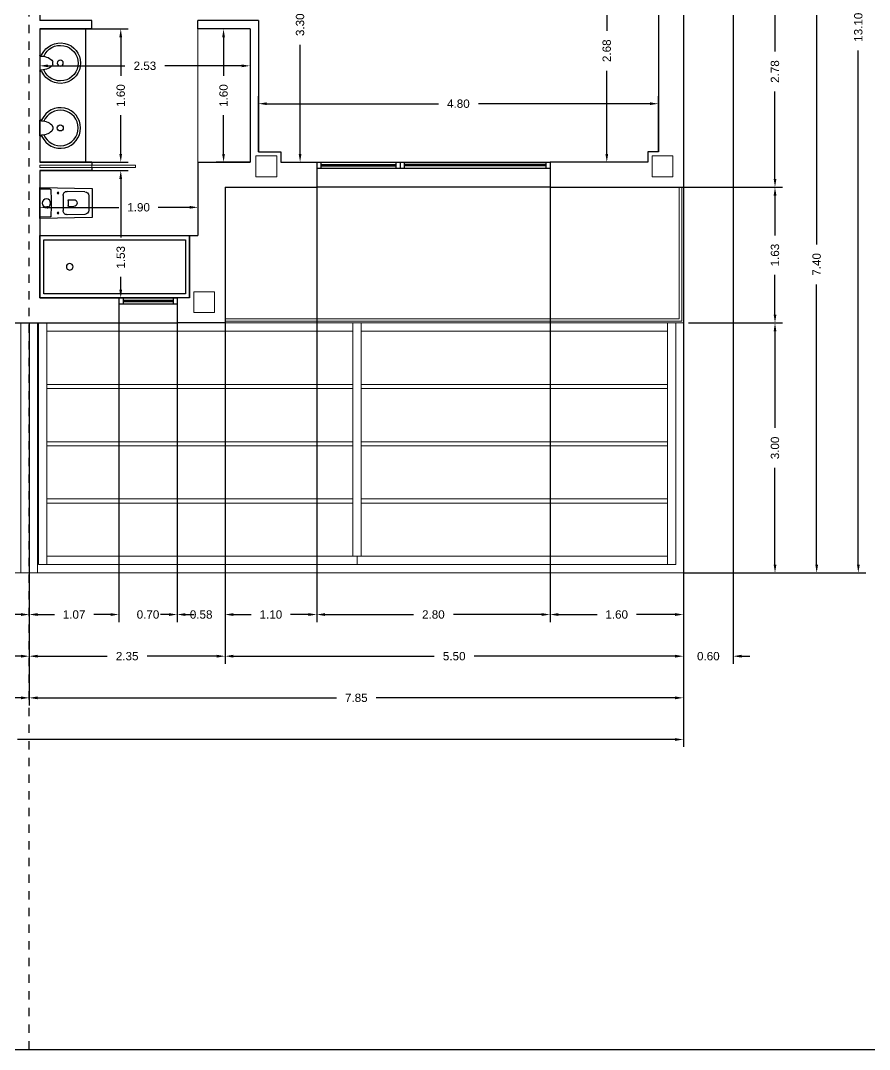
# Model space of a CAD drawing. Header units: millimetres. Extents: x 441156 to 441653, y 4514887 to 4515266.
# Drawn here: x 441342.23 to 441352.42, y 4515196.28 to 4515208.63 of the extents above; entities that cross this region are included whole.
import ezdxf

# ---------------------------------------------------------------- set-up
doc = ezdxf.new("R2010")
doc.units = ezdxf.units.MM
doc.linetypes.add('CONTINUA', pattern=[0])
doc.linetypes.add('RAYITAS', pattern=[0.375, 0.25, -0.125])
doc.layers.add('01_cartela', color=6, linetype='Continuous', plot=False)
for name, color, linetype in [('01_cotas', 254, 'Continuous'), ('01_muros', 1, 'Continuous'), ('01_proyección', 4, 'RAYITAS'), ('01_sanitarios', 250, 'Continuous'), ('01_tabiques', 3, 'Continuous'), ('01_ventanas', 2, 'Continuous')]:
    doc.layers.add(name, color=color, linetype=linetype)
for name, color, linetype, lineweight in [('01_muebles_B', 254, 'Continuous', 5), ('01_pilares baja', 5, 'Continuous', 20), ('01_varios', 4, 'Continuous', 0)]:
    doc.layers.add(name, color=color, linetype=linetype, lineweight=lineweight)
doc.styles.add('Estilo1', font='swissel.ttf')
doc.styles.add('ROMANS', font='romans')
doc.dimstyles.new('DECIMAL-50', dxfattribs={"dimtxt": 0.08, "dimasz": 0.15, "dimexe": 0.09, "dimexo": 0, "dimgap": 0.09, "dimtad": 0, "dimzin": 0, "dimdsep": 46, "dimtxsty": 'ROMANS', "dimcen": 0.09, "dimclrt": 6, "dimadec": 0, "dimazin": 0, "dimtfac": 1.38, "dimtix": 1, "dimtofl": 0, "dimtmove": 2, "dimatfit": 3, "dimldrblk": 'OBLIQUE', "dimfxl": 1, "dimtolj": 1, "dimtzin": 0, "dimarcsym": 0})

# ---------------------------------------------------------------- blocks, each defined once
blk = doc.blocks.new('*D124')
at = {"layer": '01_cotas', "color": 0, "linetype": 'CONTINUA', "lineweight": -2, "transparency": 16777216}
for p, q in [((441350.182, 4515209.403), (441351.372, 4515209.403)), ((441350.182, 4515206.628), (441351.372, 4515206.628))]:
    blk.add_line(p, q, dxfattribs=at)
at = {"layer": '01_cotas', "color": 0, "lineweight": -2, "transparency": 16777216}
for p, q in [((441351.282, 4515209.303), (441351.282, 4515208.256)), ((441351.282, 4515206.728), (441351.282, 4515207.775))]:
    blk.add_line(p, q, dxfattribs=at)
at = {"layer": '01_cotas', "color": 0, "transparency": 16777216}
for points in [[(441351.266, 4515209.303), (441351.299, 4515209.303), (441351.282, 4515209.403)], [(441351.266, 4515206.728), (441351.299, 4515206.728), (441351.282, 4515206.628)]]:
    blk.add_solid(points, dxfattribs=at)
at = {"layer": '01_cotas', "color": 7, "transparency": 16777216, "insert": (441351.282, 4515208.016), "char_height": 0.1, "attachment_point": 5, "rotation": 90, "style": 'Estilo1'}
blk.add_mtext('\\A1;2.78', dxfattribs=at)
blk = doc.blocks.new('*D127')
at = {"layer": '01_cotas', "color": 0, "linetype": 'CONTINUA', "lineweight": -2, "transparency": 16777216}
for p, q in [((441350.245, 4515206.628), (441351.372, 4515206.628)), ((441350.245, 4515204.998), (441351.372, 4515204.998))]:
    blk.add_line(p, q, dxfattribs=at)
at = {"layer": '01_cotas', "color": 0, "lineweight": -2, "transparency": 16777216}
for p, q in [((441351.282, 4515206.528), (441351.282, 4515206.049)), ((441351.282, 4515205.098), (441351.282, 4515205.577))]:
    blk.add_line(p, q, dxfattribs=at)
at = {"layer": '01_cotas', "color": 0, "transparency": 16777216}
for points in [[(441351.266, 4515206.528), (441351.299, 4515206.528), (441351.282, 4515206.628)], [(441351.266, 4515205.098), (441351.299, 4515205.098), (441351.282, 4515204.998)]]:
    blk.add_solid(points, dxfattribs=at)
at = {"layer": '01_cotas', "color": 7, "transparency": 16777216, "insert": (441351.282, 4515205.813), "char_height": 0.1, "attachment_point": 5, "rotation": 90, "style": 'Estilo1'}
blk.add_mtext('\\A1;1.63', dxfattribs=at)
blk = doc.blocks.new('*D128')
at = {"layer": '01_cotas', "color": 0, "linetype": 'CONTINUA', "lineweight": -2, "transparency": 16777216}
for p, q in [((441350.307, 4515204.998), (441351.372, 4515204.998)), ((441350.307, 4515201.998), (441351.372, 4515201.998))]:
    blk.add_line(p, q, dxfattribs=at)
at = {"layer": '01_cotas', "color": 0, "lineweight": -2, "transparency": 16777216}
for p, q in [((441351.282, 4515204.898), (441351.282, 4515203.738)), ((441351.282, 4515202.098), (441351.282, 4515203.258))]:
    blk.add_line(p, q, dxfattribs=at)
at = {"layer": '01_cotas', "color": 0, "transparency": 16777216}
for points in [[(441351.266, 4515204.898), (441351.299, 4515204.898), (441351.282, 4515204.998)], [(441351.266, 4515202.098), (441351.299, 4515202.098), (441351.282, 4515201.998)]]:
    blk.add_solid(points, dxfattribs=at)
at = {"layer": '01_cotas', "color": 7, "transparency": 16777216, "insert": (441351.282, 4515203.498), "char_height": 0.1, "attachment_point": 5, "rotation": 90, "style": 'Estilo1'}
blk.add_mtext('\\A1;3.00', dxfattribs=at)
blk = doc.blocks.new('*D130')
at = {"layer": '01_cotas', "color": 0, "linetype": 'CONTINUA', "lineweight": -2, "transparency": 16777216}
for p, q in [((441350.182, 4515209.403), (441351.872, 4515209.403)), ((441350.182, 4515201.998), (441351.872, 4515201.998))]:
    blk.add_line(p, q, dxfattribs=at)
at = {"layer": '01_cotas', "color": 0, "lineweight": -2, "transparency": 16777216}
for p, q in [((441351.782, 4515209.303), (441351.782, 4515205.94)), ((441351.782, 4515202.098), (441351.782, 4515205.461))]:
    blk.add_line(p, q, dxfattribs=at)
at = {"layer": '01_cotas', "color": 0, "transparency": 16777216}
for points in [[(441351.766, 4515209.303), (441351.799, 4515209.303), (441351.782, 4515209.403)], [(441351.766, 4515202.098), (441351.799, 4515202.098), (441351.782, 4515201.998)]]:
    blk.add_solid(points, dxfattribs=at)
at = {"layer": '01_cotas', "color": 7, "transparency": 16777216, "insert": (441351.782, 4515205.701), "char_height": 0.1, "attachment_point": 5, "rotation": 90, "style": 'Estilo1'}
blk.add_mtext('\\A1;7.40', dxfattribs=at)
blk = doc.blocks.new('*D131')
at = {"layer": '01_cotas', "color": 0, "linetype": 'CONTINUA', "lineweight": -2, "transparency": 16777216}
for p, q in [((441350.782, 4515215.098), (441352.372, 4515215.098)), ((441350.782, 4515201.998), (441352.372, 4515201.998))]:
    blk.add_line(p, q, dxfattribs=at)
at = {"layer": '01_cotas', "color": 0, "lineweight": -2, "transparency": 16777216}
for p, q in [((441352.282, 4515214.998), (441352.282, 4515208.829)), ((441352.282, 4515202.098), (441352.282, 4515208.267))]:
    blk.add_line(p, q, dxfattribs=at)
at = {"layer": '01_cotas', "color": 0, "transparency": 16777216}
for points in [[(441352.266, 4515214.998), (441352.299, 4515214.998), (441352.282, 4515215.098)], [(441352.266, 4515202.098), (441352.299, 4515202.098), (441352.282, 4515201.998)]]:
    blk.add_solid(points, dxfattribs=at)
at = {"layer": '01_cotas', "color": 7, "transparency": 16777216, "insert": (441352.282, 4515208.548), "char_height": 0.1, "attachment_point": 5, "rotation": 90, "style": 'Estilo1'}
blk.add_mtext('\\A1;13.10', dxfattribs=at)
blk = doc.blocks.new('*D136')
at = {"layer": '01_cotas', "color": 0, "linetype": 'CONTINUA', "lineweight": -2, "transparency": 16777216}
for p, q in [((441339.982, 4515204.998), (441339.982, 4515200.908)), ((441342.332, 4515204.998), (441342.332, 4515200.908))]:
    blk.add_line(p, q, dxfattribs=at)
at = {"layer": '01_cotas', "color": 0, "lineweight": -2, "transparency": 16777216}
for p, q in [((441340.082, 4515200.998), (441340.917, 4515200.998)), ((441342.232, 4515200.998), (441341.398, 4515200.998))]:
    blk.add_line(p, q, dxfattribs=at)
at = {"layer": '01_cotas', "color": 0, "transparency": 16777216}
for points in [[(441340.082, 4515201.015), (441340.082, 4515200.981), (441339.982, 4515200.998)], [(441342.232, 4515201.015), (441342.232, 4515200.981), (441342.332, 4515200.998)]]:
    blk.add_solid(points, dxfattribs=at)
at = {"layer": '01_cotas', "color": 7, "transparency": 16777216, "insert": (441341.157, 4515200.998), "char_height": 0.1, "attachment_point": 5, "style": 'Estilo1'}
blk.add_mtext('\\A1;2.35', dxfattribs=at)
blk = doc.blocks.new('*D137')
at = {"layer": '01_cotas', "color": 0, "linetype": 'CONTINUA', "lineweight": -2, "transparency": 16777216}
for p, q in [((441342.332, 4515204.998), (441342.332, 4515200.908)), ((441344.682, 4515204.998), (441344.682, 4515200.908))]:
    blk.add_line(p, q, dxfattribs=at)
at = {"layer": '01_cotas', "color": 0, "lineweight": -2, "transparency": 16777216}
for p, q in [((441342.432, 4515200.998), (441343.267, 4515200.998)), ((441344.582, 4515200.998), (441343.748, 4515200.998))]:
    blk.add_line(p, q, dxfattribs=at)
at = {"layer": '01_cotas', "color": 0, "transparency": 16777216}
for points in [[(441342.432, 4515201.015), (441342.432, 4515200.981), (441342.332, 4515200.998)], [(441344.582, 4515201.015), (441344.582, 4515200.981), (441344.682, 4515200.998)]]:
    blk.add_solid(points, dxfattribs=at)
at = {"layer": '01_cotas', "color": 7, "transparency": 16777216, "insert": (441343.507, 4515200.998), "char_height": 0.1, "attachment_point": 5, "style": 'Estilo1'}
blk.add_mtext('\\A1;2.35', dxfattribs=at)
blk = doc.blocks.new('*D138')
at = {"layer": '01_cotas', "color": 0, "linetype": 'CONTINUA', "lineweight": -2, "transparency": 16777216}
for p, q in [((441344.682, 4515205.018), (441344.682, 4515200.908)), ((441350.182, 4515204.998), (441350.182, 4515200.908))]:
    blk.add_line(p, q, dxfattribs=at)
at = {"layer": '01_cotas', "color": 0, "lineweight": -2, "transparency": 16777216}
for p, q in [((441344.782, 4515200.998), (441347.192, 4515200.998)), ((441350.082, 4515200.998), (441347.673, 4515200.998))]:
    blk.add_line(p, q, dxfattribs=at)
at = {"layer": '01_cotas', "color": 0, "transparency": 16777216}
for points in [[(441344.782, 4515201.015), (441344.782, 4515200.981), (441344.682, 4515200.998)], [(441350.082, 4515201.015), (441350.082, 4515200.981), (441350.182, 4515200.998)]]:
    blk.add_solid(points, dxfattribs=at)
at = {"layer": '01_cotas', "color": 7, "transparency": 16777216, "insert": (441347.432, 4515200.998), "char_height": 0.1, "attachment_point": 5, "style": 'Estilo1'}
blk.add_mtext('\\A1;5.50', dxfattribs=at)
blk = doc.blocks.new('*D139')
at = {"layer": '01_cotas', "color": 0, "linetype": 'CONTINUA', "lineweight": -2, "transparency": 16777216}
for p, q in [((441334.482, 4515201.998), (441334.482, 4515200.408)), ((441342.332, 4515201.998), (441342.332, 4515200.408))]:
    blk.add_line(p, q, dxfattribs=at)
at = {"layer": '01_cotas', "color": 0, "lineweight": -2, "transparency": 16777216}
for p, q in [((441334.582, 4515200.498), (441338.168, 4515200.498)), ((441342.232, 4515200.498), (441338.647, 4515200.498))]:
    blk.add_line(p, q, dxfattribs=at)
at = {"layer": '01_cotas', "color": 0, "transparency": 16777216}
for points in [[(441334.582, 4515200.515), (441334.582, 4515200.481), (441334.482, 4515200.498)], [(441342.232, 4515200.515), (441342.232, 4515200.481), (441342.332, 4515200.498)]]:
    blk.add_solid(points, dxfattribs=at)
at = {"layer": '01_cotas', "color": 7, "transparency": 16777216, "insert": (441338.407, 4515200.498), "char_height": 0.1, "attachment_point": 5, "style": 'Estilo1'}
blk.add_mtext('\\A1;7.85', dxfattribs=at)
blk = doc.blocks.new('*D140')
at = {"layer": '01_cotas', "color": 0, "linetype": 'CONTINUA', "lineweight": -2, "transparency": 16777216}
for p, q in [((441342.332, 4515201.936), (441342.332, 4515200.408)), ((441350.182, 4515201.936), (441350.182, 4515200.408))]:
    blk.add_line(p, q, dxfattribs=at)
at = {"layer": '01_cotas', "color": 0, "lineweight": -2, "transparency": 16777216}
for p, q in [((441342.432, 4515200.498), (441346.018, 4515200.498)), ((441350.082, 4515200.498), (441346.497, 4515200.498))]:
    blk.add_line(p, q, dxfattribs=at)
at = {"layer": '01_cotas', "color": 0, "transparency": 16777216}
for points in [[(441342.432, 4515200.515), (441342.432, 4515200.481), (441342.332, 4515200.498)], [(441350.082, 4515200.515), (441350.082, 4515200.481), (441350.182, 4515200.498)]]:
    blk.add_solid(points, dxfattribs=at)
at = {"layer": '01_cotas', "color": 7, "transparency": 16777216, "insert": (441346.257, 4515200.498), "char_height": 0.1, "attachment_point": 5, "style": 'Estilo1'}
blk.add_mtext('\\A1;7.85', dxfattribs=at)
blk = doc.blocks.new('*D141')
at = {"layer": '01_cotas', "color": 0, "linetype": 'CONTINUA', "lineweight": -2, "transparency": 16777216}
for p, q in [((441334.482, 4515200.498), (441334.482, 4515199.908)), ((441350.182, 4515200.498), (441350.182, 4515199.908))]:
    blk.add_line(p, q, dxfattribs=at)
at = {"layer": '01_cotas', "color": 0, "lineweight": -2, "transparency": 16777216}
for p, q in [((441334.582, 4515199.998), (441341.628, 4515199.998)), ((441350.082, 4515199.998), (441342.19, 4515199.998))]:
    blk.add_line(p, q, dxfattribs=at)
at = {"layer": '01_cotas', "color": 0, "transparency": 16777216}
for points in [[(441334.582, 4515200.015), (441334.582, 4515199.981), (441334.482, 4515199.998)], [(441350.082, 4515200.015), (441350.082, 4515199.981), (441350.182, 4515199.998)]]:
    blk.add_solid(points, dxfattribs=at)
at = {"layer": '01_cotas', "color": 7, "transparency": 16777216, "insert": (441341.909, 4515199.998), "char_height": 0.1, "attachment_point": 5, "style": 'Estilo1'}
blk.add_mtext('\\A1;15.70', dxfattribs=at)
blk = doc.blocks.new('*D143')
at = {"layer": '01_cotas', "color": 0, "linetype": 'CONTINUA', "lineweight": -2, "transparency": 16777216}
for p, q in [((441341.257, 4515204.998), (441341.257, 4515201.408)), ((441342.332, 4515204.998), (441342.332, 4515201.408))]:
    blk.add_line(p, q, dxfattribs=at)
at = {"layer": '01_cotas', "color": 0, "lineweight": -2, "transparency": 16777216}
for p, q in [((441341.357, 4515201.498), (441341.56, 4515201.498)), ((441342.232, 4515201.498), (441342.03, 4515201.498))]:
    blk.add_line(p, q, dxfattribs=at)
at = {"layer": '01_cotas', "color": 0, "transparency": 16777216}
for points in [[(441341.357, 4515201.515), (441341.357, 4515201.481), (441341.257, 4515201.498)], [(441342.232, 4515201.515), (441342.232, 4515201.481), (441342.332, 4515201.498)]]:
    blk.add_solid(points, dxfattribs=at)
at = {"layer": '01_cotas', "color": 7, "transparency": 16777216, "insert": (441341.795, 4515201.498), "char_height": 0.1, "attachment_point": 5, "style": 'Estilo1'}
blk.add_mtext('\\A1;1.07', dxfattribs=at)
blk = doc.blocks.new('*D145')
at = {"layer": '01_cotas', "color": 0, "linetype": 'CONTINUA', "lineweight": -2, "transparency": 16777216}
for p, q in [((441348.582, 4515206.628), (441348.582, 4515201.408)), ((441350.182, 4515206.628), (441350.182, 4515201.408))]:
    blk.add_line(p, q, dxfattribs=at)
at = {"layer": '01_cotas', "color": 0, "lineweight": -2, "transparency": 16777216}
for p, q in [((441348.682, 4515201.498), (441349.146, 4515201.498)), ((441350.082, 4515201.498), (441349.619, 4515201.498))]:
    blk.add_line(p, q, dxfattribs=at)
at = {"layer": '01_cotas', "color": 0, "transparency": 16777216}
for points in [[(441348.682, 4515201.515), (441348.682, 4515201.481), (441348.582, 4515201.498)], [(441350.082, 4515201.515), (441350.082, 4515201.481), (441350.182, 4515201.498)]]:
    blk.add_solid(points, dxfattribs=at)
at = {"layer": '01_cotas', "color": 7, "transparency": 16777216, "insert": (441349.382, 4515201.498), "char_height": 0.1, "attachment_point": 5, "style": 'Estilo1'}
blk.add_mtext('\\A1;1.60', dxfattribs=at)
blk = doc.blocks.new('*D146')
at = {"layer": '01_cotas', "color": 0, "linetype": 'CONTINUA', "lineweight": -2, "transparency": 16777216}
for p, q in [((441344.682, 4515206.628), (441344.682, 4515201.408)), ((441345.782, 4515206.628), (441345.782, 4515201.408))]:
    blk.add_line(p, q, dxfattribs=at)
at = {"layer": '01_cotas', "color": 0, "lineweight": -2, "transparency": 16777216}
for p, q in [((441344.782, 4515201.498), (441344.996, 4515201.498)), ((441345.682, 4515201.498), (441345.469, 4515201.498))]:
    blk.add_line(p, q, dxfattribs=at)
at = {"layer": '01_cotas', "color": 0, "transparency": 16777216}
for points in [[(441344.782, 4515201.515), (441344.782, 4515201.481), (441344.682, 4515201.498)], [(441345.682, 4515201.515), (441345.682, 4515201.481), (441345.782, 4515201.498)]]:
    blk.add_solid(points, dxfattribs=at)
at = {"layer": '01_cotas', "color": 7, "transparency": 16777216, "insert": (441345.232, 4515201.498), "char_height": 0.1, "attachment_point": 5, "style": 'Estilo1'}
blk.add_mtext('\\A1;1.10', dxfattribs=at)
blk = doc.blocks.new('*D147')
at = {"layer": '01_cotas', "color": 0, "linetype": 'CONTINUA', "lineweight": -2, "transparency": 16777216}
for p, q in [((441344.107, 4515204.998), (441344.107, 4515201.408)), ((441344.682, 4515204.998), (441344.682, 4515201.408))]:
    blk.add_line(p, q, dxfattribs=at)
at = {"layer": '01_cotas', "color": 0, "lineweight": -2, "transparency": 16777216}
for p, q in [((441344.007, 4515201.498), (441343.907, 4515201.498)), ((441344.782, 4515201.498), (441344.882, 4515201.498))]:
    blk.add_line(p, q, dxfattribs=at)
at = {"layer": '01_cotas', "color": 0, "transparency": 16777216}
for points in [[(441344.007, 4515201.515), (441344.007, 4515201.481), (441344.107, 4515201.498)], [(441344.782, 4515201.515), (441344.782, 4515201.481), (441344.682, 4515201.498)]]:
    blk.add_solid(points, dxfattribs=at)
at = {"layer": '01_cotas', "color": 7, "transparency": 16777216, "insert": (441344.395, 4515201.498), "char_height": 0.1, "attachment_point": 5, "style": 'Estilo1'}
blk.add_mtext('\\A1;0.58', dxfattribs=at)
blk = doc.blocks.new('*D144')
at = {"layer": '01_cotas', "color": 0, "linetype": 'CONTINUA', "lineweight": -2, "transparency": 16777216}
for p, q in [((441344.682, 4515206.628), (441344.682, 4515200.908)), ((441350.182, 4515206.628), (441350.182, 4515200.908))]:
    blk.add_line(p, q, dxfattribs=at)
at = {"layer": '01_cotas', "color": 0, "lineweight": -2, "transparency": 16777216}
for p, q in [((441344.782, 4515200.998), (441347.192, 4515200.998)), ((441350.082, 4515200.998), (441347.673, 4515200.998))]:
    blk.add_line(p, q, dxfattribs=at)
at = {"layer": '01_cotas', "color": 0, "transparency": 16777216}
for points in [[(441344.782, 4515201.015), (441344.782, 4515200.981), (441344.682, 4515200.998)], [(441350.082, 4515201.015), (441350.082, 4515200.981), (441350.182, 4515200.998)]]:
    blk.add_solid(points, dxfattribs=at)
at = {"layer": '01_cotas', "color": 7, "transparency": 16777216, "insert": (441347.432, 4515200.998), "char_height": 0.1, "attachment_point": 5, "style": 'Estilo1'}
blk.add_mtext('\\A1;5.50', dxfattribs=at)
blk = doc.blocks.new('*D148')
at = {"layer": '01_cotas', "color": 0, "linetype": 'CONTINUA', "lineweight": -2, "transparency": 16777216}
for p, q in [((441342.332, 4515204.998), (441342.332, 4515200.908)), ((441344.682, 4515204.998), (441344.682, 4515200.908))]:
    blk.add_line(p, q, dxfattribs=at)
at = {"layer": '01_cotas', "color": 0, "lineweight": -2, "transparency": 16777216}
for p, q in [((441342.432, 4515200.998), (441343.267, 4515200.998)), ((441344.582, 4515200.998), (441343.748, 4515200.998))]:
    blk.add_line(p, q, dxfattribs=at)
at = {"layer": '01_cotas', "color": 0, "transparency": 16777216}
for points in [[(441342.432, 4515201.015), (441342.432, 4515200.981), (441342.332, 4515200.998)], [(441344.582, 4515201.015), (441344.582, 4515200.981), (441344.682, 4515200.998)]]:
    blk.add_solid(points, dxfattribs=at)
at = {"layer": '01_cotas', "color": 7, "transparency": 16777216, "insert": (441343.507, 4515200.998), "char_height": 0.1, "attachment_point": 5, "style": 'Estilo1'}
blk.add_mtext('\\A1;2.35', dxfattribs=at)
blk = doc.blocks.new('*D149')
at = {"layer": '01_cotas', "color": 0, "linetype": 'CONTINUA', "lineweight": -2, "transparency": 16777216}
for p, q in [((441343.407, 4515204.998), (441343.407, 4515201.408)), ((441344.107, 4515204.998), (441344.107, 4515201.408))]:
    blk.add_line(p, q, dxfattribs=at)
at = {"layer": '01_cotas', "color": 0, "lineweight": -2, "transparency": 16777216}
for p, q in [((441343.307, 4515201.498), (441343.207, 4515201.498)), ((441344.207, 4515201.498), (441344.307, 4515201.498))]:
    blk.add_line(p, q, dxfattribs=at)
at = {"layer": '01_cotas', "color": 0, "transparency": 16777216}
for points in [[(441343.307, 4515201.515), (441343.307, 4515201.481), (441343.407, 4515201.498)], [(441344.207, 4515201.515), (441344.207, 4515201.481), (441344.107, 4515201.498)]]:
    blk.add_solid(points, dxfattribs=at)
at = {"layer": '01_cotas', "color": 7, "transparency": 16777216, "insert": (441343.757, 4515201.498), "char_height": 0.1, "attachment_point": 5, "style": 'Estilo1'}
blk.add_mtext('\\A1;0.70', dxfattribs=at)
blk = doc.blocks.new('*D150')
at = {"layer": '01_cotas', "color": 0, "linetype": 'CONTINUA', "lineweight": -2, "transparency": 16777216}
for p, q in [((441342.332, 4515204.998), (441342.332, 4515201.408)), ((441343.407, 4515204.998), (441343.407, 4515201.408))]:
    blk.add_line(p, q, dxfattribs=at)
at = {"layer": '01_cotas', "color": 0, "lineweight": -2, "transparency": 16777216}
for p, q in [((441342.432, 4515201.498), (441342.635, 4515201.498)), ((441343.307, 4515201.498), (441343.105, 4515201.498))]:
    blk.add_line(p, q, dxfattribs=at)
at = {"layer": '01_cotas', "color": 0, "transparency": 16777216}
for points in [[(441342.432, 4515201.515), (441342.432, 4515201.481), (441342.332, 4515201.498)], [(441343.307, 4515201.515), (441343.307, 4515201.481), (441343.407, 4515201.498)]]:
    blk.add_solid(points, dxfattribs=at)
at = {"layer": '01_cotas', "color": 7, "transparency": 16777216, "insert": (441342.87, 4515201.498), "char_height": 0.1, "attachment_point": 5, "style": 'Estilo1'}
blk.add_mtext('\\A1;1.07', dxfattribs=at)
blk = doc.blocks.new('*D152')
at = {"layer": '01_cotas', "color": 0, "linetype": 'CONTINUA', "lineweight": -2, "transparency": 16777216}
for p, q in [((441350.182, 4515209.403), (441350.182, 4515200.908)), ((441350.782, 4515209.403), (441350.782, 4515200.908))]:
    blk.add_line(p, q, dxfattribs=at)
at = {"layer": '01_cotas', "color": 0, "lineweight": -2, "transparency": 16777216}
for p, q in [((441350.082, 4515200.998), (441349.982, 4515200.998)), ((441350.882, 4515200.998), (441350.982, 4515200.998))]:
    blk.add_line(p, q, dxfattribs=at)
at = {"layer": '01_cotas', "color": 0, "transparency": 16777216}
for points in [[(441350.082, 4515201.015), (441350.082, 4515200.981), (441350.182, 4515200.998)], [(441350.882, 4515201.015), (441350.882, 4515200.981), (441350.782, 4515200.998)]]:
    blk.add_solid(points, dxfattribs=at)
at = {"layer": '01_cotas', "color": 7, "transparency": 16777216, "insert": (441350.482, 4515200.998), "char_height": 0.1, "attachment_point": 5, "style": 'Estilo1'}
blk.add_mtext('\\A1;0.60', dxfattribs=at)
blk = doc.blocks.new('*D243')
at = {"layer": '01_cotas', "color": 0, "linetype": 'CONTINUA', "lineweight": -2, "transparency": 16777216}
for p, q in [((441345.782, 4515206.628), (441345.782, 4515201.408)), ((441348.582, 4515206.628), (441348.582, 4515201.408))]:
    blk.add_line(p, q, dxfattribs=at)
at = {"layer": '01_cotas', "color": 0, "lineweight": -2, "transparency": 16777216}
for p, q in [((441345.882, 4515201.498), (441346.942, 4515201.498)), ((441348.482, 4515201.498), (441347.423, 4515201.498))]:
    blk.add_line(p, q, dxfattribs=at)
at = {"layer": '01_cotas', "color": 0, "transparency": 16777216}
for points in [[(441345.882, 4515201.515), (441345.882, 4515201.481), (441345.782, 4515201.498)], [(441348.482, 4515201.515), (441348.482, 4515201.481), (441348.582, 4515201.498)]]:
    blk.add_solid(points, dxfattribs=at)
at = {"layer": '01_cotas', "color": 7, "transparency": 16777216, "insert": (441347.182, 4515201.498), "char_height": 0.1, "attachment_point": 5, "style": 'Estilo1'}
blk.add_mtext('\\A1;2.80', dxfattribs=at)
blk = doc.blocks.new('duravit inodoro cisterna')
at = {"layer": '01_sanitarios', "linetype": 'Continuous'}
for p, q in [((-0.136, 0.541), (-0.14, 0.331)), ((0.086, 0.59), (-0.086, 0.59)), ((0.136, 0.541), (0.14, 0.331)), ((-0.04, 0.35), (-0.04, 0.41)), ((0.04, 0.35), (0.04, 0.41)), ((0.09, 0.28), (-0.09, 0.28)), ((0.03, 0.34), (-0.03, 0.34)), ((-0.166, 0.127), (-0.168, 0)), ((0.166, 0.127), (0.168, 0))]:
    blk.add_line(p, q, dxfattribs=at)
at = {"layer": '01_sanitarios', "linetype": 'Continuous', "flags": 128}
blk.add_lwpolyline([(0.181, 0, 0.414214), (0.185, 0.004), (0.185, 0.005), (0.175, 0.626, 0.436396), (0.171, 0.63), (-0.171, 0.63, 0.436396), (-0.175, 0.626), (-0.185, 0.005), (-0.185, 0.004, 0.414214), (-0.181, 0)], format="xyb", close=True, dxfattribs=at)
at = {"layer": '01_sanitarios', "linetype": 'Continuous'}
for centre, radius in [((-0.12, 0.22), 0.01), ((0, 0.08), 0.051), ((0.12, 0.22), 0.01)]:
    blk.add_circle(centre, radius, dxfattribs=at)
for centre, radius, start, end in [((-0.086, 0.54), 0.05, 90, 179.076), ((0.086, 0.54), 0.05, 0.924, 90), ((0, 0.41), 0.04, 0, 180), ((-0.09, 0.33), 0.05, 179.076, 270), ((-0.03, 0.35), 0.01, 180, 270), ((0.03, 0.35), 0.01, 270, 0), ((0.09, 0.33), 0.05, 270, 0.924), ((-0.159, 0.127), 0.007, 93.0641, 179.076), ((0, -2.844), 2.982, 86.9359, 93.0641), ((0.159, 0.127), 0.007, 0.924, 86.9359)]:
    blk.add_arc(centre, radius, start, end, dxfattribs=at)
blk = doc.blocks.new('lav-encimera 2')
at = {"layer": '01_sanitarios'}
for p, q in [((-0.174, -0.017), (-0.174, 0.017)), ((-0.003, 0.107), (-0.019, 0.107)), ((0, 0.104), (0, -0.104)), ((-0.003, -0.107), (-0.019, -0.107))]:
    blk.add_line(p, q, dxfattribs=at)
blk.add_circle((-0.275, 0), 0.04, dxfattribs=at)
for centre, radius, start, end in [((-0.275, 0), 0.27, 24.8749, 335.1251), ((-0.275, 0), 0.237, 22.0656, 338.0564), ((-0.122, 0), 0.0553, 135.6956, 162.5904), ((-0.047, -0.072), 0.159, 106.8165, 135.6956), ((-0.003, -0.217), 0.311, 89.383, 106.8165), ((-0.018, 0.121), 0.0142, 210.5291, 266.214), ((-0.003, 0.104), 0.003, 360, 83.3159), ((-0.122, 0), 0.0553, 197.9532, 224.3044), ((-0.047, 0.073), 0.159, 224.3044, 253.1835), ((-0.003, 0.218), 0.311, 253.1835, 270.617), ((-0.018, -0.121), 0.0142, 93.786, 149.4709), ((-0.003, -0.104), 0.003, 276.6841, 360)]:
    blk.add_arc(centre, radius, start, end, dxfattribs=at)
blk = doc.blocks.new('*D638')
at = {"layer": '01_cotas', "color": 0, "linetype": 'CONTINUA', "lineweight": -2, "transparency": 16777216}
for p, q in [((441345.082, 4515207.053), (441345.082, 4515207.72)), ((441349.882, 4515207.053), (441349.882, 4515207.72))]:
    blk.add_line(p, q, dxfattribs=at)
at = {"layer": '01_cotas', "color": 0, "lineweight": -2, "transparency": 16777216}
for p, q in [((441345.182, 4515207.63), (441347.242, 4515207.63)), ((441349.782, 4515207.63), (441347.723, 4515207.63))]:
    blk.add_line(p, q, dxfattribs=at)
at = {"layer": '01_cotas', "color": 0, "transparency": 16777216}
for points in [[(441345.182, 4515207.647), (441345.182, 4515207.614), (441345.082, 4515207.63)], [(441349.782, 4515207.647), (441349.782, 4515207.614), (441349.882, 4515207.63)]]:
    blk.add_solid(points, dxfattribs=at)
at = {"layer": '01_cotas', "color": 7, "transparency": 16777216, "insert": (441347.482, 4515207.63), "char_height": 0.1, "attachment_point": 5, "style": 'Estilo1'}
blk.add_mtext('\\A1;4.80', dxfattribs=at)
blk = doc.blocks.new('*D639')
at = {"layer": '01_cotas', "color": 0, "linetype": 'CONTINUA', "lineweight": -2, "transparency": 16777216}
for p, q in [((441344.982, 4515208.528), (441344.574, 4515208.528)), ((441344.982, 4515206.928), (441344.574, 4515206.928))]:
    blk.add_line(p, q, dxfattribs=at)
at = {"layer": '01_cotas', "color": 0, "lineweight": -2, "transparency": 16777216}
for p, q in [((441344.664, 4515208.428), (441344.664, 4515207.964)), ((441344.664, 4515207.028), (441344.664, 4515207.492))]:
    blk.add_line(p, q, dxfattribs=at)
at = {"layer": '01_cotas', "color": 0, "transparency": 16777216}
for points in [[(441344.647, 4515208.428), (441344.68, 4515208.428), (441344.664, 4515208.528)], [(441344.647, 4515207.028), (441344.68, 4515207.028), (441344.664, 4515206.928)]]:
    blk.add_solid(points, dxfattribs=at)
at = {"layer": '01_cotas', "color": 7, "transparency": 16777216, "insert": (441344.664, 4515207.728), "char_height": 0.1, "attachment_point": 5, "rotation": 90, "style": 'Estilo1'}
blk.add_mtext('\\A1;1.60', dxfattribs=at)
blk = doc.blocks.new('*D641')
at = {"layer": '01_cotas', "color": 0, "linetype": 'CONTINUA', "lineweight": -2, "transparency": 16777216}
for p, q in [((441342.457, 4515208.528), (441343.52, 4515208.528)), ((441342.457, 4515206.928), (441343.52, 4515206.928))]:
    blk.add_line(p, q, dxfattribs=at)
at = {"layer": '01_cotas', "color": 0, "lineweight": -2, "transparency": 16777216}
for p, q in [((441343.43, 4515208.428), (441343.43, 4515207.964)), ((441343.43, 4515207.028), (441343.43, 4515207.492))]:
    blk.add_line(p, q, dxfattribs=at)
at = {"layer": '01_cotas', "color": 0, "transparency": 16777216}
for points in [[(441343.413, 4515208.428), (441343.446, 4515208.428), (441343.43, 4515208.528)], [(441343.413, 4515207.028), (441343.446, 4515207.028), (441343.43, 4515206.928)]]:
    blk.add_solid(points, dxfattribs=at)
at = {"layer": '01_cotas', "color": 7, "transparency": 16777216, "insert": (441343.43, 4515207.728), "char_height": 0.1, "attachment_point": 5, "rotation": 90, "style": 'Estilo1'}
blk.add_mtext('\\A1;1.60', dxfattribs=at)
blk = doc.blocks.new('*D643')
at = {"layer": '01_cotas', "color": 0, "linetype": 'CONTINUA', "lineweight": -2, "transparency": 16777216}
for p, q in [((441342.457, 4515206.828), (441343.52, 4515206.828)), ((441342.457, 4515205.298), (441343.52, 4515205.298))]:
    blk.add_line(p, q, dxfattribs=at)
at = {"layer": '01_cotas', "color": 0, "lineweight": -2, "transparency": 16777216}
for p, q in [((441343.43, 4515206.728), (441343.43, 4515206.023)), ((441343.43, 4515205.398), (441343.43, 4515205.55))]:
    blk.add_line(p, q, dxfattribs=at)
at = {"layer": '01_cotas', "color": 0, "transparency": 16777216}
for points in [[(441343.413, 4515206.728), (441343.446, 4515206.728), (441343.43, 4515206.828)], [(441343.413, 4515205.398), (441343.446, 4515205.398), (441343.43, 4515205.298)]]:
    blk.add_solid(points, dxfattribs=at)
at = {"layer": '01_cotas', "color": 7, "transparency": 16777216, "insert": (441343.43, 4515205.786), "char_height": 0.1, "attachment_point": 5, "rotation": 90, "style": 'Estilo1'}
blk.add_mtext('\\A1;1.53', dxfattribs=at)
blk = doc.blocks.new('*D644')
at = {"layer": '01_cotas', "color": 0, "linetype": 'CONTINUA', "lineweight": -2, "transparency": 16777216}
for p, q in [((441342.457, 4515206.828), (441342.457, 4515206.296)), ((441344.357, 4515206.828), (441344.357, 4515206.296))]:
    blk.add_line(p, q, dxfattribs=at)
at = {"layer": '01_cotas', "color": 0, "lineweight": -2, "transparency": 16777216}
for p, q in [((441342.557, 4515206.386), (441343.407, 4515206.386)), ((441344.257, 4515206.386), (441343.88, 4515206.386))]:
    blk.add_line(p, q, dxfattribs=at)
at = {"layer": '01_cotas', "color": 0, "transparency": 16777216}
for points in [[(441342.557, 4515206.403), (441342.557, 4515206.37), (441342.457, 4515206.386)], [(441344.257, 4515206.403), (441344.257, 4515206.37), (441344.357, 4515206.386)]]:
    blk.add_solid(points, dxfattribs=at)
at = {"layer": '01_cotas', "color": 7, "transparency": 16777216, "insert": (441343.644, 4515206.386), "char_height": 0.1, "attachment_point": 5, "style": 'Estilo1'}
blk.add_mtext('\\A1;1.90', dxfattribs=at)
blk = doc.blocks.new('*D645')
at = {"layer": '01_cotas', "color": 0, "linetype": 'CONTINUA', "lineweight": -2, "transparency": 16777216}
for p, q in [((441342.457, 4515208.528), (441342.457, 4515207.995)), ((441344.982, 4515208.528), (441344.982, 4515207.995))]:
    blk.add_line(p, q, dxfattribs=at)
at = {"layer": '01_cotas', "color": 0, "lineweight": -2, "transparency": 16777216}
for p, q in [((441342.557, 4515208.085), (441343.48, 4515208.085)), ((441344.882, 4515208.085), (441343.96, 4515208.085))]:
    blk.add_line(p, q, dxfattribs=at)
at = {"layer": '01_cotas', "color": 0, "transparency": 16777216}
for points in [[(441342.557, 4515208.101), (441342.557, 4515208.068), (441342.457, 4515208.085)], [(441344.882, 4515208.101), (441344.882, 4515208.068), (441344.982, 4515208.085)]]:
    blk.add_solid(points, dxfattribs=at)
at = {"layer": '01_cotas', "color": 7, "transparency": 16777216, "insert": (441343.72, 4515208.085), "char_height": 0.1, "attachment_point": 5, "style": 'Estilo1'}
blk.add_mtext('\\A1;2.53', dxfattribs=at)
blk = doc.blocks.new('*D651')
at = {"layer": '01_cotas', "color": 0, "linetype": 'CONTINUA', "lineweight": -2, "transparency": 16777216}
for p, q in [((441349.882, 4515209.603), (441349.173, 4515209.603)), ((441349.757, 4515206.928), (441349.173, 4515206.928))]:
    blk.add_line(p, q, dxfattribs=at)
at = {"layer": '01_cotas', "color": 0, "lineweight": -2, "transparency": 16777216}
for p, q in [((441349.263, 4515209.503), (441349.263, 4515208.506)), ((441349.263, 4515207.028), (441349.263, 4515208.025))]:
    blk.add_line(p, q, dxfattribs=at)
at = {"layer": '01_cotas', "color": 0, "transparency": 16777216}
for points in [[(441349.247, 4515209.503), (441349.28, 4515209.503), (441349.263, 4515209.603)], [(441349.247, 4515207.028), (441349.28, 4515207.028), (441349.263, 4515206.928)]]:
    blk.add_solid(points, dxfattribs=at)
at = {"layer": '01_cotas', "color": 7, "transparency": 16777216, "insert": (441349.263, 4515208.266), "char_height": 0.1, "attachment_point": 5, "rotation": 90, "style": 'Estilo1'}
blk.add_mtext('\\A1;2.68', dxfattribs=at)
blk = doc.blocks.new('*D631')
at = {"layer": '01_cotas', "color": 0, "linetype": 'CONTINUA', "lineweight": -2, "transparency": 16777216}
for p, q in [((441345.352, 4515210.228), (441345.672, 4515210.228)), ((441345.352, 4515206.928), (441345.672, 4515206.928))]:
    blk.add_line(p, q, dxfattribs=at)
at = {"layer": '01_cotas', "color": 0, "lineweight": -2, "transparency": 16777216}
for p, q in [((441345.582, 4515210.128), (441345.582, 4515208.818)), ((441345.582, 4515207.028), (441345.582, 4515208.338))]:
    blk.add_line(p, q, dxfattribs=at)
at = {"layer": '01_cotas', "color": 0, "transparency": 16777216}
for points in [[(441345.566, 4515210.128), (441345.599, 4515210.128), (441345.582, 4515210.228)], [(441345.566, 4515207.028), (441345.599, 4515207.028), (441345.582, 4515206.928)]]:
    blk.add_solid(points, dxfattribs=at)
at = {"layer": '01_cotas', "color": 7, "transparency": 16777216, "insert": (441345.582, 4515208.578), "char_height": 0.1, "attachment_point": 5, "rotation": 90, "style": 'Estilo1'}
blk.add_mtext('\\A1;3.30', dxfattribs=at)

msp = doc.modelspace()

# ---------------------------------------------------------------- linework, layer by layer
at = {"layer": '01_cartela', "color": 1}
msp.add_lwpolyline([(441328.821, 4515217.813), (441328.821, 4515196.278), (441359.459, 4515196.278), (441359.459, 4515217.813)], close=True, dxfattribs=at)
at = {"layer": '01_muros'}
for p, q in [((441350.182, 4515209.403, 0), (441350.182, 4515206.628, 0)), ((441345.782, 4515206.928, 0), (441345.782, 4515206.628, 0)), ((441348.582, 4515206.928, 0), (441348.582, 4515206.628, 0)), ((441344.682, 4515206.628, 0), (441345.782, 4515206.628, 0)), ((441344.682, 4515206.628, 0), (441344.682, 4515204.998, 0)), ((441348.582, 4515206.628, 0), (441350.182, 4515206.628, 0)), ((441343.407, 4515205.298, 0), (441343.407, 4515204.998, 0)), ((441344.107, 4515205.298, 0), (441344.107, 4515204.998, 0)), ((441341.257, 4515204.998, 0), (441343.407, 4515204.998, 0)), ((441344.682, 4515204.998, 0), (441344.107, 4515204.998, 0))]:
    msp.add_line(p, q, dxfattribs=at)
at = {"layer": '01_pilares baja'}
for points in [[(441345.303, 4515206.753), (441345.053, 4515206.753), (441345.053, 4515207.003), (441345.303, 4515207.003), (441345.303, 4515206.753)], [(441349.807, 4515206.753), (441350.057, 4515206.753), (441350.057, 4515207.003), (441349.807, 4515207.003), (441349.807, 4515206.753)], [(441344.557, 4515205.123), (441344.307, 4515205.123), (441344.307, 4515205.373), (441344.557, 4515205.373), (441344.557, 4515205.123)]]:
    msp.add_lwpolyline(points, close=True, dxfattribs=at)
at = {"layer": '01_proyección', "color": 10, "ltscale": 0.25}
msp.add_line((441342.332, 4515196.278, 0), (441342.332, 4515217.813, 0), dxfattribs=at)
at = {"layer": '01_sanitarios', "linetype": 'CONTINUA'}
msp.add_line((441343.007, 4515208.528, 0), (441343.007, 4515206.928, 0), dxfattribs=at)
at = {"layer": '01_sanitarios', "linetype": 'CONTINUA', "elevation": 0}
for points in [[(441342.457, 4515206.048), (441344.257, 4515206.048), (441344.257, 4515205.298), (441342.457, 4515205.298)], [(441342.507, 4515205.998), (441344.207, 4515205.998), (441344.207, 4515205.348), (441342.507, 4515205.348)]]:
    msp.add_lwpolyline(points, close=True, dxfattribs=at)
at = {"layer": '01_sanitarios', "linetype": 'CONTINUA'}
for start, end in [(359.9863, 179.9863), (179.9863, 359.9863)]:
    msp.add_arc((441342.817, 4515205.673, 0), 0.04, start, end, dxfattribs=at)
at = {"layer": '01_tabiques'}
for p, q in [((441342.457, 4515210.228, 0), (441342.457, 4515208.628, 0)), ((441343.082, 4515208.628, 0), (441342.457, 4515208.628, 0)), ((441343.082, 4515208.528, 0), (441343.082, 4515208.628, 0)), ((441345.082, 4515208.628, 0), (441344.357, 4515208.628, 0)), ((441344.357, 4515208.528, 0), (441344.357, 4515208.628, 0)), ((441342.457, 4515208.528, 0), (441342.457, 4515206.928, 0)), ((441342.457, 4515208.528, 0), (441342.457, 4515206.928, 0)), ((441343.082, 4515208.528, 0), (441342.457, 4515208.528, 0)), ((441344.982, 4515208.528, 0), (441344.357, 4515208.528, 0)), ((441344.982, 4515208.528, 0), (441344.982, 4515206.928, 0)), ((441343.082, 4515206.928, 0), (441342.457, 4515206.928, 0)), ((441343.082, 4515206.928, 0), (441343.082, 4515206.892, 0)), ((441344.357, 4515206.928, 0), (441344.982, 4515206.928, 0)), ((441344.357, 4515206.928, 0), (441344.357, 4515206.048, 0)), ((441345.352, 4515206.928, 0), (441345.782, 4515206.928, 0)), ((441342.457, 4515206.828, 0), (441342.457, 4515205.298, 0)), ((441343.082, 4515206.828, 0), (441342.457, 4515206.828, 0)), ((441343.082, 4515206.864, 0), (441343.082, 4515206.828, 0)), ((441343.407, 4515205.298, 0), (441342.457, 4515205.298, 0)), ((441344.257, 4515205.298, 0), (441344.107, 4515205.298, 0))]:
    msp.add_line(p, q, dxfattribs=at)
for points in [[(441349.882, 4515209.603), (441349.882, 4515207.053), (441349.757, 4515207.053), (441349.757, 4515206.928), (441348.582, 4515206.928)], [(441345.082, 4515208.628), (441345.082, 4515207.053), (441345.353, 4515207.053), (441345.353, 4515206.928)], [(441344.257, 4515205.298), (441344.257, 4515206.048), (441344.357, 4515206.048)]]:
    msp.add_lwpolyline(points, dxfattribs=at)
at = {"layer": '01_varios', "linetype": 'CONTINUA'}
for p, q in [((441344.357, 4515208.528, 0), (441344.357, 4515206.928, 0)), ((441343.082, 4515206.892, 0), (441343.082, 4515206.864, 0)), ((441350.132, 4515206.628, 0), (441350.132, 4515205.048, 0)), ((441350.162, 4515206.628, 0), (441350.162, 4515205.018, 0)), ((441350.182, 4515206.628, 0), (441350.182, 4515204.998, 0)), ((441350.132, 4515205.048, 0), (441344.682, 4515205.048, 0)), ((441342.232, 4515204.998, 0), (441342.232, 4515201.998, 0)), ((441342.232, 4515204.998, 0), (441342.232, 4515201.998, 0)), ((441342.432, 4515204.998, 0), (441342.432, 4515201.998, 0)), ((441342.432, 4515204.998, 0), (441342.432, 4515201.998, 0)), ((441342.442, 4515202.098, 0), (441342.442, 4515204.998, 0)), ((441342.542, 4515202.098, 0), (441342.542, 4515204.998, 0)), ((441342.542, 4515204.898, 0), (441346.217, 4515204.898, 0)), ((441350.162, 4515205.018, 0), (441344.682, 4515205.018, 0)), ((441350.182, 4515204.998, 0), (441344.682, 4515204.998, 0)), ((441346.217, 4515202.198, 0), (441346.217, 4515204.998, 0)), ((441346.317, 4515202.198, 0), (441346.317, 4515204.998, 0)), ((441346.317, 4515204.898, 0), (441349.992, 4515204.898, 0)), ((441349.992, 4515202.098, 0), (441349.992, 4515204.998, 0)), ((441350.092, 4515204.998, 0), (441350.092, 4515202.098, 0)), ((441350.182, 4515204.998, 0), (441350.182, 4515201.998, 0)), ((441346.217, 4515204.261, 0), (441342.542, 4515204.261, 0)), ((441346.217, 4515204.211, 0), (441342.542, 4515204.211, 0)), ((441349.992, 4515204.261, 0), (441346.317, 4515204.261, 0)), ((441349.992, 4515204.211, 0), (441346.317, 4515204.211, 0)), ((441346.217, 4515203.573, 0), (441342.542, 4515203.573, 0)), ((441349.992, 4515203.573, 0), (441346.317, 4515203.573, 0)), ((441346.217, 4515203.523, 0), (441342.542, 4515203.523, 0)), ((441349.992, 4515203.523, 0), (441346.317, 4515203.523, 0)), ((441346.217, 4515202.886, 0), (441342.542, 4515202.886, 0)), ((441346.217, 4515202.836, 0), (441342.542, 4515202.836, 0)), ((441349.992, 4515202.886, 0), (441346.317, 4515202.886, 0)), ((441349.992, 4515202.836, 0), (441346.317, 4515202.836, 0)), ((441342.542, 4515202.198, 0), (441349.992, 4515202.198, 0)), ((441346.267, 4515202.098, 0), (441346.267, 4515202.198, 0)), ((441346.267, 4515202.098, 0), (441346.267, 4515202.198, 0)), ((441342.442, 4515202.098, 0), (441350.092, 4515202.098, 0)), ((441342.232, 4515201.998, 0), (441334.482, 4515201.998, 0)), ((441342.432, 4515201.998, 0), (441342.232, 4515201.998, 0)), ((441342.232, 4515201.998, 0), (441342.432, 4515201.998, 0)), ((441342.432, 4515201.998, 0), (441350.182, 4515201.998, 0))]:
    msp.add_line(p, q, dxfattribs=at)
at = {"layer": '01_varios', "linetype": 'CONTINUA', "elevation": 0}
msp.add_lwpolyline([(441343.607, 4515206.892), (441342.457, 4515206.892), (441342.457, 4515206.864), (441343.607, 4515206.864)], close=True, dxfattribs=at)
at = {"layer": '01_ventanas', "color": 2, "linetype": 'CONTINUA'}
for p, q in [((441345.782, 4515206.928, 0), (441348.582, 4515206.928, 0)), ((441345.833, 4515206.928, 0), (441345.833, 4515206.858, 0)), ((441345.833, 4515206.9, 0), (441346.732, 4515206.9, 0)), ((441345.833, 4515206.886, 0), (441346.732, 4515206.886, 0)), ((441346.732, 4515206.928, 0), (441346.732, 4515206.858, 0)), ((441346.782, 4515206.928, 0), (441346.782, 4515206.858, 0)), ((441346.832, 4515206.928, 0), (441346.832, 4515206.858, 0)), ((441348.532, 4515206.9, 0), (441346.832, 4515206.9, 0)), ((441348.532, 4515206.886, 0), (441346.832, 4515206.886, 0)), ((441348.532, 4515206.928, 0), (441348.532, 4515206.858, 0)), ((441345.782, 4515206.858, 0), (441348.582, 4515206.858, 0)), ((441348.582, 4515206.628, 0), (441345.782, 4515206.628, 0)), ((441343.407, 4515205.298, 0), (441344.107, 4515205.298, 0)), ((441343.457, 4515205.298, 0), (441343.457, 4515205.228, 0)), ((441343.457, 4515205.27, 0), (441344.057, 4515205.27, 0)), ((441344.057, 4515205.298, 0), (441344.057, 4515205.228, 0)), ((441343.407, 4515205.228, 0), (441344.107, 4515205.228, 0)), ((441343.457, 4515205.256, 0), (441344.057, 4515205.256, 0)), ((441343.407, 4515204.998, 0), (441344.107, 4515204.998, 0))]:
    msp.add_line(p, q, dxfattribs=at)

# ---------------------------------------------------------------- block references
at = {"layer": '01_muebles_B', "xscale": -1, "rotation": 270}
msp.add_blockref('duravit inodoro cisterna', (441342.457, 4515206.438, 0), dxfattribs=at)
at = {"layer": '01_sanitarios', "linetype": 'CONTINUA', "xscale": -0.9000000000000002, "yscale": 0.9000000000000002, "zscale": 0.9000000000000002}
msp.add_blockref('lav-encimera 2', (441342.457, 4515208.117, 0), dxfattribs=at)
at = {"layer": '01_sanitarios', "linetype": 'CONTINUA', "xscale": 0.9000000000000002, "yscale": 0.9000000000000002, "zscale": 0.9000000000000002, "rotation": 180}
msp.add_blockref('lav-encimera 2', (441342.457, 4515207.339, 0), dxfattribs=at)

# ---------------------------------------------------------------- dimensions: what is measured, and where the dimension line sits
at = {"layer": '01_cotas'}
for base, p1, p2, angle, picture, middle in [((441352.282, 4515201.998), (441350.782, 4515215.098), (441350.782, 4515201.998), 90, '*D131', (441352.282, 4515208.548)), ((441345.582, 4515206.928), (441345.352, 4515210.228, 0), (441345.352, 4515206.928, 0), 90, '*D631', (441345.582, 4515208.578)), ((441349.263307, 4515206.928006), (441349.882495, 4515209.603012, 0), (441349.757495, 4515206.928006, 0), 90, '*D651', (441349.263307, 4515208.265509)), ((441350.182, 4515200.998), (441350.782, 4515209.403, 0), (441350.182, 4515209.403, 0), 180, '*D152', (441350.482, 4515200.998)), ((441351.282494, 4515206.628006), (441350.182494, 4515209.403012, 0), (441350.182494, 4515206.628006, 0), 90, '*D124', (441351.282494, 4515208.015509)), ((441351.782494396, 4515201.998011822), (441350.182494381, 4515209.403011821, 0.000000245), (441350.18249438, 4515201.998011822, 0.000000245), 90, '*D130', (441351.782494395, 4515205.700511822)), ((441343.43, 4515206.928), (441342.457, 4515208.528, 0), (441342.457, 4515206.928, 0), 90, '*D641', (441343.43, 4515207.728)), ((441342.457494, 4515208.084565), (441344.982495, 4515208.528012, -0.000024), (441342.457494, 4515208.528012, 0), 180, '*D645', (441343.719994, 4515208.084565)), ((441344.664, 4515206.928), (441344.982, 4515208.528, 0), (441344.982, 4515206.928, 0), 90, '*D639', (441344.664, 4515207.728)), ((441349.882, 4515207.63), (441345.082, 4515207.053, 0), (441349.882, 4515207.053, 0), 180, '*D638', (441347.482, 4515207.63)), ((441344.682, 4515201.498), (441345.782, 4515206.628), (441344.682, 4515206.628, 0), 180, '*D146', (441345.232, 4515201.498)), ((441344.682, 4515200.998), (441350.182, 4515206.628), (441344.682, 4515206.628), 180, '*D144', (441347.432, 4515200.998)), ((441348.582, 4515201.498), (441350.182, 4515206.628, 0), (441348.582, 4515206.628, 0), 180, '*D145', (441349.382, 4515201.498)), ((441351.282, 4515204.998), (441350.245, 4515206.628), (441350.245, 4515204.998, 0), 90, '*D127', (441351.282, 4515205.813)), ((441342.332, 4515200.998), (441344.682, 4515204.998, 0), (441342.332, 4515204.998, 0), 180, '*D148', (441343.507, 4515200.998)), ((441342.332494565, 4515201.498011823), (441343.407494565, 4515204.998011821, 0.000001601), (441342.332494565, 4515204.998011823), 180, '*D150', (441342.869994565, 4515201.498011823)), ((441343.407, 4515201.498), (441344.107, 4515204.998, 0), (441343.407, 4515204.998, 0), 180, '*D149', (441343.757, 4515201.498)), ((441344.1074946, 4515201.4980118), (441344.6824947, 4515204.9980118, 0.0000002), (441344.1074946, 4515204.9980118), 180, '*D147', (441344.3949947, 4515201.4980118)), ((441351.282, 4515201.998), (441350.307, 4515204.998), (441350.307, 4515201.998, 0), 90, '*D128', (441351.282, 4515203.498))]:
    dim = msp.add_linear_dim(base=base, p1=p1, p2=p2, angle=angle, dimstyle='DECIMAL-50', override={"dimtxt": 0.1, "dimasz": 0.1, "dimtxsty": 'Estilo1', "dimsah": 1, "dimclrt": 7, "dimfxl": 0.09, "dimarcsym": 2}, dxfattribs=at)
    dim.commit()
    dim.dimension.update_dxf_attribs({"geometry": picture, "text_midpoint": middle})
for base, p2, angle, picture, middle in [((441343.43, 4515205.298), (441342.457, 4515205.298, 0), 90, '*D643', (441343.43, 4515205.786)), ((441344.357, 4515206.386), (441344.357, 4515206.828, 0), 180, '*D644', (441343.644, 4515206.386))]:
    dim = msp.add_linear_dim(base=base, p1=(441342.457, 4515206.828, 0), p2=p2, angle=angle, dimstyle='DECIMAL-50', override={"dimtxt": 0.1, "dimasz": 0.1, "dimtxsty": 'Estilo1', "dimsah": 1, "dimclrt": 7, "dimfxl": 0.09, "dimarcsym": 2}, dxfattribs=at)
    dim.commit()
    dim.dimension.update_dxf_attribs({"geometry": picture, "text_midpoint": middle, "dimtype": 160})
for base, p1, p2, picture, middle in [((441348.582, 4515201.498), (441345.782, 4515206.628, 0), (441348.582, 4515206.628, 0), '*D243', (441347.182, 4515201.498)), ((441342.332, 4515200.998), (441339.982, 4515204.998, 0), (441342.332, 4515204.998, 0), '*D136', (441341.157, 4515200.998)), ((441342.33249456, 4515201.49801182), (441341.25749457, 4515204.99801182, 0.0000016), (441342.33249456, 4515204.99801182), '*D143', (441341.79499457, 4515201.49801182)), ((441344.682, 4515200.998), (441342.332, 4515204.998, 0), (441344.682, 4515204.998, 0), '*D137', (441343.507, 4515200.998)), ((441350.182, 4515200.998), (441344.682, 4515205.018, 0), (441350.182, 4515204.998, 0), '*D138', (441347.432, 4515200.998)), ((441342.332, 4515200.498), (441334.482, 4515201.998, 0), (441342.332, 4515201.998, 0), '*D139', (441338.407, 4515200.498)), ((441350.182, 4515200.498), (441342.332, 4515201.936), (441350.182, 4515201.936), '*D140', (441346.257, 4515200.498))]:
    dim = msp.add_linear_dim(base=base, p1=p1, p2=p2, dimstyle='DECIMAL-50', override={"dimtxt": 0.1, "dimasz": 0.1, "dimtxsty": 'Estilo1', "dimsah": 1, "dimclrt": 7, "dimfxl": 0.09, "dimarcsym": 2}, dxfattribs=at)
    dim.commit()
    dim.dimension.update_dxf_attribs({"geometry": picture, "text_midpoint": middle})
dim = msp.add_linear_dim(base=(441350.182, 4515199.998), p1=(441334.482, 4515200.498), p2=(441350.182, 4515200.498), dimstyle='DECIMAL-50', override={"dimtxt": 0.1, "dimasz": 0.1, "dimtxsty": 'Estilo1', "dimsah": 1, "dimclrt": 7, "dimfxl": 0.09, "dimarcsym": 2}, dxfattribs=at)
dim.commit()
dim.dimension.update_dxf_attribs({"geometry": '*D141', "text_midpoint": (441341.909, 4515199.998), "dimtype": 160})

doc.saveas('drawing.dxf')
